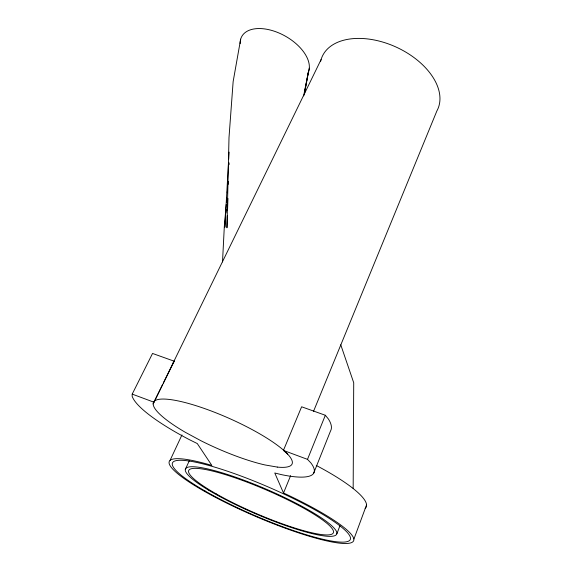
<?xml version="1.0" encoding="UTF-8"?>
<svg xmlns="http://www.w3.org/2000/svg" width="572" height="572" viewBox="0 0 572 572"><rect width="100%" height="100%" fill="white"/><g stroke="black" fill="none" stroke-linecap="round" stroke-linejoin="round"><path stroke-width="0.86" d="M353.167 488.402L353.718 382.761L340.755 344.78M153.117 403.925L174.245 361.218L152.538 353.453L132.211 394.115L132.139 396.167A99.449 21.221 24 0 0 189.639 439.789L197.283 443.565L211.876 465.479L209.524 464.743A100.422 16.381 23.3 0 0 199.206 488.295A100.422 16.381 23.3 0 0 342.478 543.407A100.422 16.381 23.3 0 0 286.214 494.244L283.512 493.028L274.774 472.994L281.503 474.646A99.449 21.221 24 0 0 310.753 462.769L307.5 459.366L283.426 450.407L301.623 406.785L325.332 415.265L328.371 418.969A97.512 25.497 24 0 1 330.559 430.888L313.685 473.18M227.377 215.351L226.962 227.799L229 137.609L233.14 81.61L240.662 39.196M227.556 210.017L227.942 198.463M228.421 184.234L228.507 181.567M229.072 164.679L229.136 162.898M222.515 261.926L224.324 226.455L226.247 204.283M228.5 162.741L224.832 227.263L225.69 216.624M228.7 159.202L229.1 152.131M225.976 213.077L226.255 209.538M226.405 202.509L226.784 198.076M227.248 192.75L227.399 190.977M304.654 93.136L308.272 72.379A37.816 21.6 29.4 0 0 278.686 32.876A37.816 21.6 29.4 0 0 240.161 43.629M304.204 93.243L308.272 72.379M303.739 95.881L309.309 68.168M353.954 538.981L366.595 504.776M336.894 533.798L339.961 525.668M307.5 459.366L325.332 415.265M313.542 411.297L436.865 110.982A63.492 39.246 24.7 0 0 393.936 46.103A63.492 39.246 24.7 0 0 320.656 61.225M283.512 493.028L290.612 475.668M185.507 469.019L189.454 460.417M170.063 460.374L181.96 434.92M154.29 401.515L162.512 384.656M163.299 383.054L321.092 59.567M172.987 363.191L174.245 361.218M132.211 394.115L154.211 402.302M283.426 450.407L287.63 454.075M316.287 465.472A98.92 19.863 23.2 0 1 365.158 508.444M277.291 467.081L264.943 464.943A75.876 16.152 24 0 1 200.765 440.647L185.5 432.403A75.876 16.152 24 0 1 165.287 399.106A75.876 16.152 24 0 1 264.121 436.436A75.876 16.152 24 0 1 277.291 467.081M216.338 493.951A78.736 12.813 23.3 0 0 332.868 533.49A78.736 12.813 23.3 0 0 234.041 477.463A78.736 12.813 23.3 0 0 216.338 493.951M205.091 491.012A96.797 15.78 23.3 0 0 349.442 540.583A96.797 15.78 23.3 0 0 229.787 472A96.797 15.78 23.3 0 0 205.091 491.012M208.437 490.068A82.339 13.406 23.3 0 0 334.713 535.721A82.339 13.406 23.3 0 0 240.283 478.871A82.339 13.406 23.3 0 0 208.437 490.068"/></g></svg>
